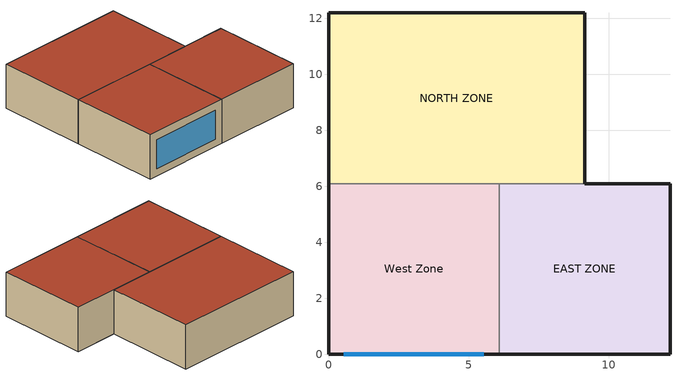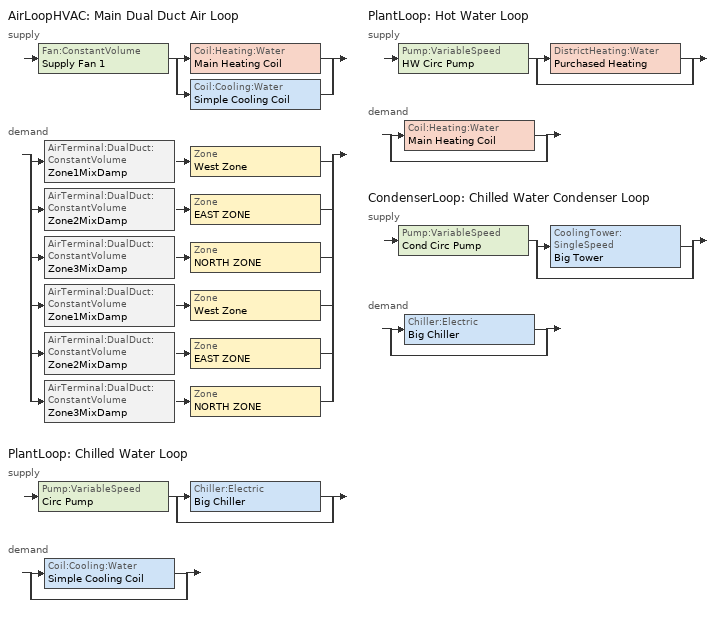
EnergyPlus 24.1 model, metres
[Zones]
West Zone
 floor adiabatic (FLOOR SLAB 8 IN): 0,0 0,6.1 6.1,6.1 6.1,0 z0
 wall outside (EXTWALL80): 0,6.1 0,0 6.1,0 z0:3.05
 wall to NORTH ZONE (PARTITION06): 6.1,6.1 0,6.1 z0:3.05
 wall to EAST ZONE (PARTITION06): 6.1,0 6.1,6.1 z0:3.05
 window (WIN-CON-LIGHT): 0.55,0 5.55,0 z0.5:2.5
 roof outside (ROOF34): 0,6.1 0,0 6.1,0 6.1,6.1 z3.05
EAST ZONE
 floor adiabatic (FLOOR SLAB 8 IN): 6.1,0 6.1,6.1 12.19,6.1 12.19,0 z0
 wall outside (EXTWALL80): 6.1,0 12.19,0 12.19,6.1 9.14,6.1 z0:3.05
 wall to NORTH ZONE (PARTITION06): 9.14,6.1 6.1,6.1 z0:3.05
 roof outside (ROOF34): 6.1,6.1 6.1,0 12.19,0 12.19,6.1 z3.05
NORTH ZONE
 floor adiabatic (FLOOR SLAB 8 IN): 0,6.1 0,12.19 9.14,12.19 9.14,6.1 z0
 wall outside (EXTWALL80): 9.14,6.1 9.14,12.19 0,12.19 0,6.1 z0:3.05
 roof outside (ROOF34): 0,12.19 0,6.1 9.14,6.1 9.14,12.19 z3.05
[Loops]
AirLoopHVAC 'Main Dual Duct Air Loop'
 supply: Fan:ConstantVolume 'Supply Fan 1' > split
  | Coil:Heating:Water 'Main Heating Coil'
  | Coil:Cooling:Water 'Simple Cooling Coil'
 demand: split
  | AirTerminal:DualDuct:ConstantVolume 'Zone1MixDamp' > Zone 'West Zone'
  | AirTerminal:DualDuct:ConstantVolume 'Zone2MixDamp' > Zone 'EAST ZONE'
  | AirTerminal:DualDuct:ConstantVolume 'Zone3MixDamp' > Zone 'NORTH ZONE'
  | AirTerminal:DualDuct:ConstantVolume 'Zone1MixDamp' > Zone 'West Zone'
  | AirTerminal:DualDuct:ConstantVolume 'Zone2MixDamp' > Zone 'EAST ZONE'
  | AirTerminal:DualDuct:ConstantVolume 'Zone3MixDamp' > Zone 'NORTH ZONE'
PlantLoop 'Chilled Water Loop'
 supply: Pump:VariableSpeed 'Circ Pump' > split
  | Chiller:Electric 'Big Chiller'
  | bypass
 demand: split
  | Coil:Cooling:Water 'Simple Cooling Coil'
  | bypass
PlantLoop 'Hot Water Loop'
 supply: Pump:VariableSpeed 'HW Circ Pump' > split
  | DistrictHeating:Water 'Purchased Heating'
  | bypass
 demand: split
  | Coil:Heating:Water 'Main Heating Coil'
  | bypass
CondenserLoop 'Chilled Water Condenser Loop'
 supply: Pump:VariableSpeed 'Cond Circ Pump' > split
  | CoolingTower:SingleSpeed 'Big Tower'
  | bypass
 demand: split
  | Chiller:Electric 'Big Chiller'
  | bypass
[Building]
NONE: Loads convergence tolerance value=0.04; Maximum number of warmup days=25; Minimum number of warmup days=6; North axis=0; Solar distribution=FullInteriorAndExterior; Temperature convergence tolerance value=0.4; Terrain=Suburbs
[Site:GroundTemperature:BuildingSurface]
20.03, 20.03, 20.13, 20.3, 20.43, 20.52, 20.62, 20.77, 20.78, 20.55, 20.44, 20.2
[Site:Location]
CHICAGO_IL_USA TMY3-725300: Elevation=190; Latitude=41.78; Longitude=-87.75; Time zone=-6
[SizingPeriod:DesignDay] Barometric pressure=99063; Day of month=21; Daylight saving time indicator=No; Humidity condition type=WetBulb; Rain indicator=No; Snow indicator=No; Solar model indicator=ASHRAEClearSky
Name | Daily dry bulb temperature range | Day type | Maximum dry bulb temperature | Month | Sky clearness | Wetbulb or dewpoint at maximum dry bulb | Wind direction | Wind speed
CHICAGO_IL_USA Annual Cooling 1% Design Conditions DB/MCWB | 10.7 | SummerDesignDay | 31.5 | 7 | 1 | 23 | 230 | 5.3
CHICAGO_IL_USA Annual Heating 99% Design Conditions DB | 0 | WinterDesignDay | -17.3 | 1 | 0 | -17.3 | 270 | 4.9
[SizingPeriod:WeatherFileConditionType] Use weather file daylight saving period=No; Use weather file rain and snow indicators=No
Name | Day of week for start day | Period selection
Extreme Summer Weather Period for Design | SummerDesignDay | SummerExtreme
Extreme Winter Weather Period for Design | WinterDesignDay | WinterExtreme
[Construction]
EXTWALL80: A1 - 1 IN STUCCO, C4 - 4 IN COMMON BRICK, E1 - 3 / 4 IN PLASTER OR GYP BOARD
FLOOR SLAB 8 IN: C10 - 8 IN HW CONCRETE
PARTITION06: E1 - 3 / 4 IN PLASTER OR GYP BOARD, C6 - 8 IN CLAY TILE, E1 - 3 / 4 IN PLASTER OR GYP BOARD
ROOF34: E2 - 1 / 2 IN SLAG OR STONE, E3 - 3 / 8 IN FELT AND MEMBRANE, B5 - 1 IN DENSE INSULATION, C12 - 2 IN HW CONCRETE
WIN-CON-LIGHT: WIN-LAY-GLASS-LIGHT
[Material] Thermal absorptance=0.9
Name | Conductivity | Density | Roughness | Solar absorptance | Specific heat | Thickness | Visible absorptance
A1 - 1 IN STUCCO | 0.691831 | 1858.142 | Smooth | 0.92 | 836.8 | 0.0253898 | 0.92
B5 - 1 IN DENSE INSULATION | 0.0432394 | 91.30524 | VeryRough | 0.5 | 836.8 | 0.0253898 | 0.5
C4 - 4 IN COMMON BRICK | 0.726422 | 1922.216 | Rough | 0.76 | 836.8 | 0.101498 | 0.76
C6 - 8 IN CLAY TILE | 0.570761 | 1121.292 | Smooth | 0.82 | 836.8 | 0.203302 | 0.82
C10 - 8 IN HW CONCRETE | 1.729577 | 2242.585 | MediumRough | 0.65 | 836.8 | 0.203302 | 0.65
C12 - 2 IN HW CONCRETE | 1.729577 | 2242.585 | MediumRough | 0.65 | 836.8 | 0.0509016 | 0.65
E1 - 3 / 4 IN PLASTER OR GYP BOARD | 0.726422 | 1601.846 | Smooth | 0.92 | 836.8 | 0.01905 | 0.92
E2 - 1 / 2 IN SLAG OR STONE | 1.435549 | 881.0155 | Rough | 0.55 | 1673.6 | 0.0127102 | 0.55
E3 - 3 / 8 IN FELT AND MEMBRANE | 0.190253 | 1121.292 | Rough | 0.75 | 1673.6 | 0.00954024 | 0.75
[WindowMaterial:Glazing]
WIN-LAY-GLASS-LIGHT: Back side infrared hemispherical emissivity=0.84; Back side solar reflectance at normal incidence=0.031; Back side visible reflectance at normal incidence=0.05; Conductivity=0.9; Front side infrared hemispherical emissivity=0.84; Front side solar reflectance at normal incidence=0.031; Front side visible reflectance at normal incidence=0.05; Infrared transmittance at normal incidence=0; Optical data type=SpectralAverage; Solar transmittance at normal incidence=0.9; Thickness=0.003; Visible transmittance at normal incidence=0.9
[AirLoopHVAC]
Main Dual Duct Air Loop: Design supply air flow rate=Autosize
[AirTerminal:DualDuct:ConstantVolume] Availability schedule=FanAndCoilAvailSched; Maximum air flow rate=Autosize
Zone1MixDamp; Zone2MixDamp; Zone3MixDamp
[AvailabilityManager:Scheduled]
Dual Duct System 1 Schedule: Schedule=FanAndCoilAvailSched
[Chiller:Electric]
Big Chiller: Chilled water outlet temperature lower limit=5; Chiller flow mode=LeavingSetpointModulated; Condenser type=WaterCooled; Design chilled water flow rate=Autosize; Design chilled water outlet temperature=6.667; Design condenser fluid flow rate=Autosize; Design condenser inlet temperature=29.44; Maximum part load ratio=1; Minimum part load ratio=0; Nominal capacity=Autosize; Nominal cop=2.75; Optimum part load ratio=0.65; Temperature rise coefficient=2.682759; Coefficient 1 of capacity ratio curve=0.944836; Coefficient 1 of full load ratio curve=0.03303; Coefficient 1 of power ratio curve=1.907846; Coefficient 2 of capacity ratio curve=-0.0570088; Coefficient 2 of full load ratio curve=0.6852; Coefficient 2 of power ratio curve=-1.20499; Coefficient 3 of capacity ratio curve=-0.00185486; Coefficient 3 of full load ratio curve=0.2818; Coefficient 3 of power ratio curve=0.263462
[Coil:Cooling:Water]
Simple Cooling Coil: Availability schedule=CoolingCoilAvailSched; Design air flow rate=Autosize; Design inlet air humidity ratio=Autosize; Design inlet air temperature=Autosize; Design inlet water temperature=Autosize; Design outlet air humidity ratio=Autosize; Design outlet air temperature=Autosize; Design water flow rate=Autosize; Heat exchanger configuration=CrossFlow; Type of analysis=SimpleAnalysis
[Coil:Heating:Water]
Main Heating Coil: Availability schedule=FanAndCoilAvailSched; Maximum water flow rate=Autosize; Performance input method=UFactorTimesAreaAndDesignWaterFlowRate; Rated capacity=Autosize; Rated inlet air temperature=16.6; Rated inlet water temperature=82.2; Rated outlet air temperature=32.2; Rated outlet water temperature=71.1; U factor times area value=Autosize
[CondenserEquipmentList]
All Towers: Big Tower, CoolingTower:SingleSpeed
[CondenserEquipmentOperationSchemes]
Tower Loop Operation: Control scheme 1=Year Round Tower Operation; Control scheme 1 schedule=ON
[CondenserLoop]
Chilled Water Condenser Loop: Condenser equipment operation scheme=Tower Loop Operation; Condenser loop volume=Autocalculate; Fluid type=Water; Load distribution scheme=SequentialLoad; Maximum loop flow rate=Autosize; Maximum loop temperature=80; Minimum loop flow rate=0; Minimum loop temperature=10
[Controller:WaterCoil] Actuator variable=Flow; Control variable=Temperature; Maximum actuated flow=Autosize; Minimum actuated flow=0
Name | Action | Controller convergence tolerance
Main Cooling Coil Controller | Reverse | 0.001
Main Heating Coil Controller | Normal | 0.01
[CoolingTower:SingleSpeed]
Big Tower: Design air flow rate=Autosize; Design fan power=Autosize; Design u factor times area value=Autosize; Design water flow rate=Autosize; Free convection regime air flow rate=0; Free convection regime u factor times area value=0
[DesignSpecification:OutdoorAir] Outdoor air flow per person=0.00944; Outdoor air flow per zone=0; Outdoor air flow per zone floor area=0; Outdoor air method=Flow/Person
SZ DSOA EAST ZONE; SZ DSOA NORTH ZONE; SZ DSOA West Zone
[DistrictHeating:Water]
Purchased Heating: Nominal capacity=1000000
[ElectricEquipment] Design level calculation method=EquipmentLevel; Fraction latent=0; Fraction lost=0; Fraction radiant=0.3; Schedule=Intermittent
Name | Design level | Zone or zonelist or space or spacelist
EAST ZONE ElecEq 1 | 1464.375 | EAST ZONE
NORTH ZONE ElecEq 1 | 2928.751 | NORTH ZONE
West Zone ElecEq 1 | 2928.751 | West Zone
[Fan:ConstantVolume]
Supply Fan 1: Availability schedule=FanAndCoilAvailSched; Fan total efficiency=0.7; Maximum flow rate=Autosize; Motor efficiency=0.9; Motor in airstream fraction=1; Pressure rise=600
[Lights] Design level calculation method=LightingLevel; End use subcategory=GeneralLights; Fraction radiant=0.2; Fraction replaceable=0; Fraction visible=0.2; Return air fraction=0; Schedule=Office Lighting
Name | Lighting level | Zone or zonelist or space or spacelist
EAST ZONE Lights 1 | 1464.375 | EAST ZONE
NORTH ZONE Lights 1 | 878.6252 | NORTH ZONE
[People] Activity level schedule=Activity Sch; Air velocity schedule=Air Velo Sch; Carbon dioxide generation rate=3.82e-08; Clothing insulation calculation method=ClothingInsulationSchedule; Clothing insulation schedule=Clothing Sch; Fraction radiant=0.3; Mean radiant temperature calculation type=EnclosureAveraged; Number of people calculation method=People; Number of people schedule=Office Occupancy; Thermal comfort model 1 type=Fanger; Work efficiency schedule=Work Eff Sch
Name | Number of people | Zone or zonelist or space or spacelist
EAST ZONE | 3 | EAST ZONE
NORTH ZONE | 4 | NORTH ZONE
West Zone | 3 | West Zone
[PlantEquipmentList]
Cooling Plant: Big Chiller, Chiller:Electric
heating plant: Purchased Heating, DistrictHeating:Water
[PlantEquipmentOperation:CoolingLoad] Load range 1 lower limit=0
Name | Load range 1 upper limit | Range 1 equipment list
Central Chiller Only | 900000 | Cooling Plant
Year Round Tower Operation | 90000000 | All Towers
[PlantEquipmentOperation:HeatingLoad]
Purchased Only: Load range 1 lower limit=0; Load range 1 upper limit=1000000; Range 1 equipment list=heating plant
[PlantEquipmentOperationSchemes] Control scheme 1 schedule=ON
Name | Control scheme 1
CW Loop Operation | Central Chiller Only
Hot Loop Operation | Purchased Only
[PlantLoop] Fluid type=Water; Load distribution scheme=SequentialLoad; Maximum loop flow rate=Autosize; Minimum loop flow rate=0; Plant loop volume=Autocalculate
Name | Maximum loop temperature | Minimum loop temperature | Plant equipment operation scheme
Chilled Water Loop | 98 | 1 | CW Loop Operation
Hot Water Loop | 100 | 10 | Hot Loop Operation
[Pump:VariableSpeed] Design maximum flow rate=Autosize; Design minimum flow rate=0; Design power consumption=Autosize; Design pump head=300000; Fraction of motor inefficiencies to fluid stream=0; Motor efficiency=0.9; Pump control type=Intermittent; Coefficient 1 of the part load performance curve=0; Coefficient 2 of the part load performance curve=1; Coefficient 3 of the part load performance curve=0; Coefficient 4 of the part load performance curve=0
Name | Pump flow rate schedule
Circ Pump; Cond Circ Pump | CoolingPumpAvailSched
HW Circ Pump
[SetpointManager:FollowOutdoorAirTemperature]
MyCondenserControl: Control variable=Temperature; Maximum setpoint temperature=80; Minimum setpoint temperature=10; Offset temperature difference=0; Reference temperature type=OutdoorAirWetBulb; Setpoint node or nodelist=Condenser Supply Outlet Node
[SetpointManager:Scheduled] Control variable=Temperature
Name | Schedule | Setpoint node or nodelist
Big Chiller Setpoint Manager | CW Loop Temp Schedule | Big Chiller Outlet Node
Chilled Water Loop Setpoint Manager | CW Loop Temp Schedule | Chilled Water Loop Setpoint Node List
Heating Coil Supply Air Temp Manager | Heating Coil Supply Air Temp Sch | Heating Coil Supply Air Temp Nodes
Hot Water Loop Setpoint Manager | HW Loop Temp Schedule | Hot Water Loop Setpoint Node List
Supply Air Temp Manager | Seasonal Reset Supply Air Temp Sch | Supply Air Temp Nodes
[Sizing:Plant]
Name | Design loop exit temperature | Loop design temperature difference | Loop type
Hot Water Loop | 80 | 11 | Heating
Chilled Water Loop | 6.67 | 6.67 | Cooling
Chilled Water Condenser Loop | 29.4 | 5.6 | Condenser
[Sizing:System]
Main Dual Duct Air Loop: 100 outdoor air in cooling=No; 100 outdoor air in heating=No; Central cooling capacity control method=VAV; Central cooling design supply air humidity ratio=0.008; Central cooling design supply air temperature=13; Central heating design supply air humidity ratio=0.008; Central heating design supply air temperature=60; Central heating maximum system air flow ratio=0.3; Cooling design capacity=Autosize; Cooling design capacity method=CoolingDesignCapacity; Cooling supply air flow rate=0; Cooling supply air flow rate method=DesignDay; Design outdoor air flow rate=Autosize; Heating design capacity=Autosize; Heating design capacity method=HeatingDesignCapacity; Heating supply air flow rate=0; Heating supply air flow rate method=DesignDay; Precool design humidity ratio=0.008; Precool design temperature=11; Preheat design humidity ratio=0.008; Preheat design temperature=7; Type of load to size on=Sensible; Type of zone sum to use=NonCoincident; Zone maximum outdoor air fraction=1
[Sizing:Zone] Account for dedicated outdoor air system=No; Cooling design air flow method=DesignDay; Cooling design air flow rate=0; Dedicated outdoor air high setpoint temperature for design=Autosize; Dedicated outdoor air low setpoint temperature for design=Autosize; Dedicated outdoor air system control strategy=NeutralSupplyAir; Heating design air flow method=DesignDay; Heating design air flow rate=0; Zone cooling design supply air humidity ratio=0.009; Zone cooling design supply air temperature=14; Zone cooling design supply air temperature input method=SupplyAirTemperature; Zone cooling sizing factor=0; Zone heating design supply air humidity ratio=0.009; Zone heating design supply air temperature=59; Zone heating design supply air temperature input method=SupplyAirTemperature; Zone heating sizing factor=0
Name | Design specification outdoor air object
West Zone | SZ DSOA West Zone
EAST ZONE | SZ DSOA EAST ZONE
NORTH ZONE | SZ DSOA NORTH ZONE
[ThermostatSetpoint:SingleHeatingOrCooling]
Heating Cooling Setpoint Sched: Setpoint temperature schedule=Heating Cooling Setpoints
[Zone] Ceiling height=Autocalculate; Multiplier=1; Type=1; Volume=Autocalculate
EAST ZONE; NORTH ZONE; West Zone
[ZoneControl:Thermostat] Control 1=Heating Cooling Setpoint Sched; Control type schedule=Zone Control Type Sched
Name | Zone or zonelist
Zone 1 Thermostat | West Zone
Zone 2 Thermostat | EAST ZONE
Zone 3 Thermostat | NORTH ZONE
[Zone equipment]
West Zone: Zone1MixDamp
EAST ZONE: Zone2MixDamp
NORTH ZONE: Zone3MixDamp
[Schedule:Compact]
Activity Sch: Through: 12/31, For: Alldays, Until: 24:00, 131.8
Air Velo Sch: Through: 12/31, For: Alldays, Until: 24:00, 0.137
COOLINGCOILAVAILSCHED: Through: 3/31, For: Weekdays Weekends Holidays CustomDay1 CustomDay2, Until: 24:00, 0, For: SummerDesignDay WinterDesignDay, Until: 24:00, 1, Through: 9/30, For: Weekdays, Until: 7:00, 0, Until: 17:00, 1, Until: 24:00, 0, For: Weekends Holidays CustomDay1 CustomDay2, Until: 24:00, 0, For: SummerDesignDay WinterDesignDay, Until: 24:00, 1, Through: 12/31, For: Weekdays Weekends Holidays CustomDay1 CustomDay2, Until: 24:00, 0, For: SummerDesignDay WinterDesignDay, Until: 24:00, 1
COOLINGPUMPAVAILSCHED: Through: 3/31, For: Weekdays Weekends Holidays CustomDay1 CustomDay2, Until: 24:00, 0, For: SummerDesignDay WinterDesignDay, Until: 24:00, 1, Through: 10/31, For: Alldays, Until: 24:00, 1, Through: 12/31, For: Weekdays Weekends Holidays CustomDay1 CustomDay2, Until: 24:00, 0, For: SummerDesignDay WinterDesignDay, Until: 24:00, 1
CW LOOP TEMP SCHEDULE: Through: 12/31, For: Alldays, Until: 24:00, 6.67
Clothing Sch; ON: Through: 12/31, For: Alldays, Until: 24:00, 1
FANANDCOILAVAILSCHED: Through: 3/31, For: Alldays, Until: 24:00, 1, Through: 9/30, For: Weekdays, Until: 7:00, 0, Until: 17:00, 1, Until: 24:00, 0, For: Weekends Holidays CustomDay1 CustomDay2, Until: 24:00, 0, For: SummerDesignDay WinterDesignDay, Until: 24:00, 1, Through: 12/31, For: Alldays, Until: 24:00, 1
HEATING COIL SUPPLY AIR TEMP SCH: Through: 12/31, For: Alldays, Until: 24:00, 60
HEATING COOLING SETPOINTS: Through: 4/15, For: Weekdays Weekends Holidays CustomDay1 CustomDay2, Until: 7:00, 18, Until: 17:00, 22, Until: 24:00, 18, For: SummerDesignDay, Until: 24:00, 24, For: WinterDesignDay, Until: 24:00, 22, Through: 9/30, For: Weekdays Weekends Holidays CustomDay1 CustomDay2, Until: 7:00, 30, Until: 17:00, 24, Until: 24:00, 30, For: SummerDesignDay, Until: 24:00, 24, For: WinterDesignDay, Until: 24:00, 22, Through: 12/31, For: Weekdays Weekends Holidays CustomDay1 CustomDay2, Until: 7:00, 18, Until: 17:00, 22, Until: 24:00, 18, For: SummerDesignDay, Until: 24:00, 24, For: WinterDesignDay, Until: 24:00, 22
HW LOOP TEMP SCHEDULE: Through: 12/31, For: Alldays, Until: 24:00, 80
Intermittent: Through: 12/31, For: Weekdays, Until: 8:00, 0, Until: 18:00, 1, Until: 24:00, 0, For: Weekends Holidays  CustomDay1 CustomDay2, Until: 24:00, 0, For: SummerDesignDay, Until: 24:00, 1, For: WinterDesignDay, Until: 24:00, 0.15
Office Lighting: Through: 12/31, For: Weekdays, Until: 6:00, 0.05, Until: 7:00, 0.2, Until: 17:00, 1, Until: 18:00, 0.5, Until: 24:00, 0.05, For: Weekends Holidays  CustomDay1 CustomDay2, Until: 24:00, 0.05, For: SummerDesignDay, Until: 24:00, 1, For: WinterDesignDay, Until: 24:00, 0.15
Office Occupancy: Through: 12/31, For: Weekdays, Until: 6:00, 0, Until: 7:00, 0.1, Until: 8:00, 0.5, Until: 12:00, 1, Until: 13:00, 0.5, Until: 16:00, 1, Until: 17:00, 0.5, Until: 18:00, 0.1, Until: 24:00, 0, For: Weekends Holidays CustomDay1 CustomDay2, Until: 24:00, 0, For: SummerDesignDay, Until: 24:00, 1, For: WinterDesignDay, Until: 24:00, 0.05
SEASONAL RESET SUPPLY AIR TEMP SCH: Through: 3/31, For: Alldays, Until: 24:00, 16, Through: 9/30, For: Alldays, Until: 24:00, 13, Through: 12/31, For: Alldays, Until: 24:00, 16
Work Eff Sch: Through: 12/31, For: Alldays, Until: 24:00, 0
ZONE CONTROL TYPE SCHED: Through: 12/31, For: Alldays, Until: 24:00, 3
